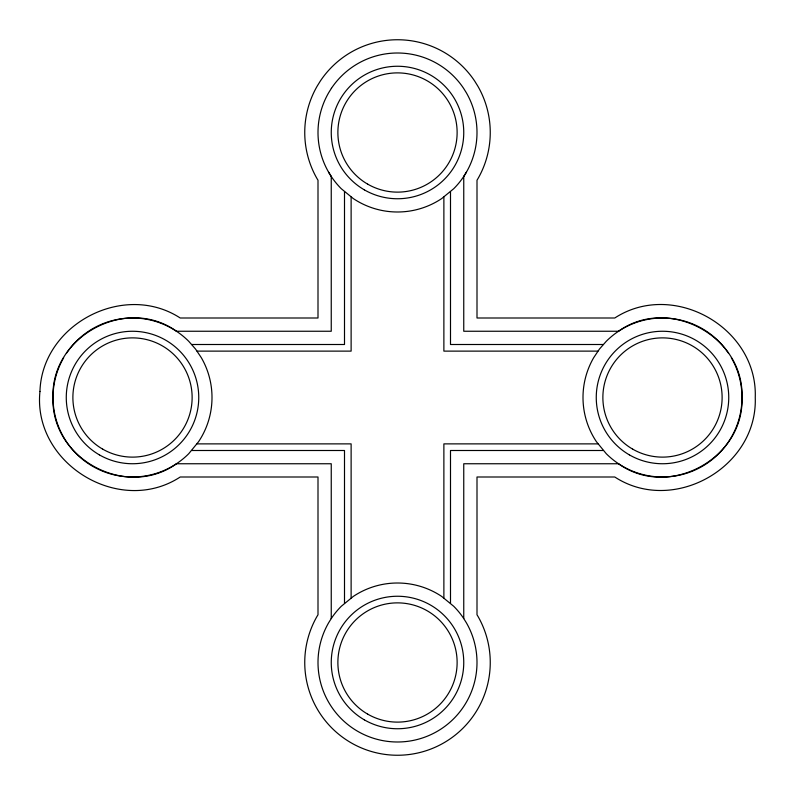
<?xml version="1.0" encoding="UTF-8"?>
<svg xmlns="http://www.w3.org/2000/svg" width="795" height="795" viewBox="0 0 795 795"><rect width="100%" height="100%" fill="white"/><g stroke="black" fill="none" stroke-linecap="round" stroke-linejoin="round"><path stroke-width="1.19" d="M176.669 331.396C126.783 295.323 50.731 335.977 53.007 397.5C50.731 459.023 126.783 499.677 176.669 463.604M463.604 176.669L466.347 172.257M618.331 331.396C668.217 295.323 744.269 335.977 741.993 397.5C744.269 459.023 668.217 499.677 618.331 463.604M176.43 331.247L331.247 331.247L331.247 176.43M618.57 331.247L463.753 331.247L463.753 176.43M191.734 344.503L344.503 344.503L344.503 191.734M603.266 344.503L450.497 344.503L450.497 191.734M197.021 351.122L351.122 351.122L351.122 197.021M597.979 351.122L443.878 351.122L443.878 197.021M197.021 443.878L351.122 443.878L351.122 597.979M597.979 443.878L443.878 443.878L443.878 597.979M191.734 450.497L344.503 450.497L344.503 603.266M603.266 450.497L450.497 450.497L450.497 603.266M176.43 463.753L331.247 463.753L331.247 618.57M618.57 463.753L463.753 463.753L463.753 618.57M328.653 172.257L331.396 176.669M63.66 357.75A79.5 79.5 0 0 0 188.723 453.716L198.601 441.662A79.5 79.5 0 0 0 201.354 357.75L195.58 349.104L188.723 341.284A79.5 79.5 0 0 0 66.402 353.338M731.34 357.75A79.5 79.5 0 0 1 606.277 453.716L596.399 441.662A79.5 79.5 0 0 1 593.646 357.75L599.42 349.104L606.277 341.284A79.5 79.5 0 0 1 728.598 353.338M39.949 391.438C32.496 463.555 119.508 516.7 180.217 477L318 477L318 614.783L317.175 616.115A92.757 92.757 0 0 0 397.5 755.25A92.757 92.757 0 0 0 477.825 616.115L477 614.783L477 477L614.783 477C673.295 515.17 757.784 467.281 755.25 397.5C757.784 327.719 673.295 279.83 614.783 318L477 318L477 180.217L477.825 178.885A92.757 92.757 0 0 0 477.825 86.128L474.625 80.971A92.757 92.757 0 0 0 320.375 80.971L317.175 86.128A92.757 92.757 0 0 0 317.175 178.885L318 180.217L318 318L180.217 318C123.851 281.331 41.996 324.251 39.949 391.438M331.396 88.334L328.653 92.757A79.5 79.5 0 0 0 341.284 188.723L353.338 198.601A79.5 79.5 0 0 0 441.662 198.601L453.716 188.723A79.5 79.5 0 0 0 466.347 92.757L463.604 88.334A79.5 79.5 0 0 0 331.396 88.334M331.396 618.331L328.653 622.743A79.5 79.5 0 0 0 397.5 741.993A79.5 79.5 0 0 0 466.347 622.743L463.604 618.331A79.5 79.5 0 0 0 453.716 606.277L441.662 596.399A79.5 79.5 0 0 0 353.338 596.399L341.284 606.277A79.5 79.5 0 0 0 331.396 618.331M367.688 184.142A59.625 59.625 0 0 0 457.125 132.507A59.625 59.625 0 0 0 367.688 80.871A59.625 59.625 0 0 0 367.688 184.142M364.378 189.876A66.253 66.253 0 0 0 463.753 132.507A66.253 66.253 0 0 0 364.378 75.127A66.253 66.253 0 0 0 364.378 189.876M102.694 449.135A59.625 59.625 0 0 0 192.132 397.5A59.625 59.625 0 0 0 102.694 345.865A59.625 59.625 0 0 0 102.694 449.135M99.385 454.869A66.253 66.253 0 0 0 198.75 397.5A66.253 66.253 0 0 0 99.385 340.131A66.253 66.253 0 0 0 99.385 454.869M632.681 449.135A59.625 59.625 0 0 0 722.118 397.5A59.625 59.625 0 0 0 632.681 345.865A59.625 59.625 0 0 0 632.681 449.135M629.372 454.869A66.253 66.253 0 0 0 728.747 397.5A66.253 66.253 0 0 0 629.372 340.131A66.253 66.253 0 0 0 629.372 454.869M367.688 714.129A59.625 59.625 0 0 0 457.125 662.493A59.625 59.625 0 0 0 367.688 610.858A59.625 59.625 0 0 0 367.688 714.129M364.378 719.872A66.253 66.253 0 0 0 463.753 662.493A66.253 66.253 0 0 0 364.378 605.124A66.253 66.253 0 0 0 364.378 719.872"/></g></svg>
